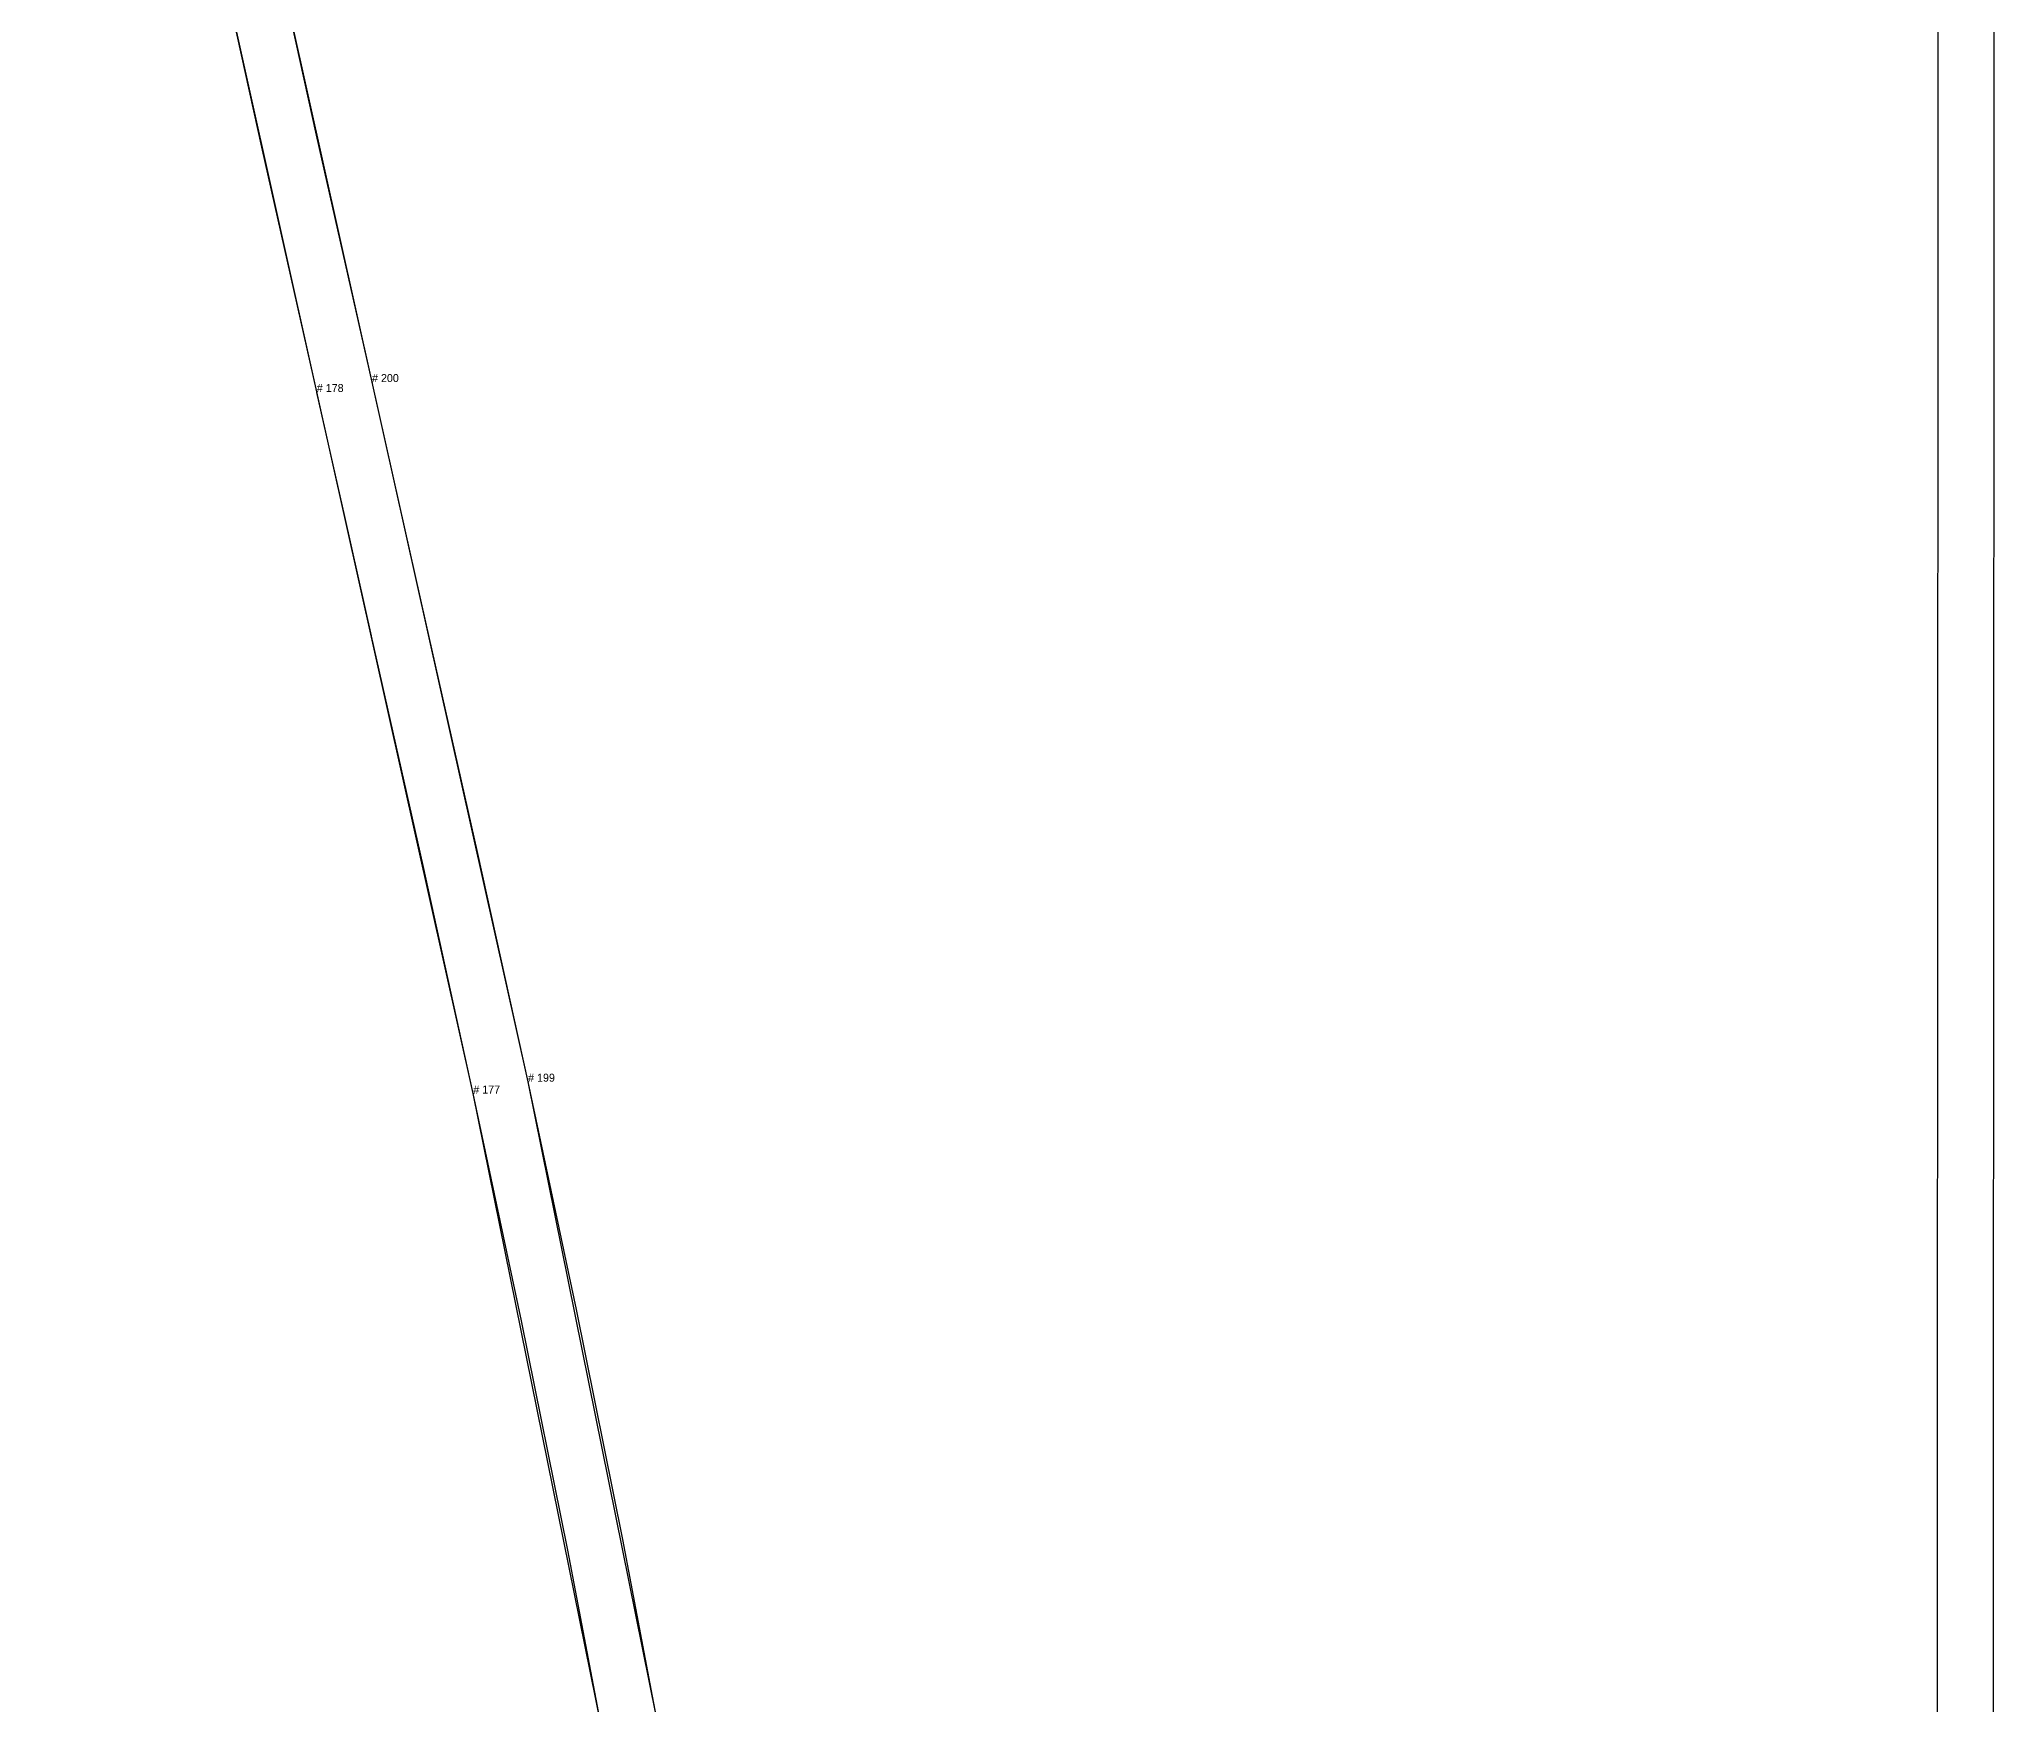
# Model space of a CAD drawing. Extents: x 0 to 1211, y -69 to 1226.
# Drawn here: x 902 to 1146.3, y 810 to 1018.1 of the extents above; entities that cross this region are included whole.
import ezdxf

# ---------------------------------------------------------------- set-up
doc = ezdxf.new("R2010")
doc.units = 0

# ---------------------------------------------------------------- blocks, each defined once
blk = doc.blocks.new('piece_Detail_s500-120_M')
at = {"layer": '1'}
blk.add_lwpolyline([(1146, 603.8), (1000.1, 603.8), (994.27, 659.28), (987.48, 712.87), (980.2, 761.29), (972.18, 807.39), (956.21, 886.38), (936.66, 974.05), (922.62, 1037.22), (909.51, 1099.49), (901.96, 1137.11), (913.46, 1136.41), (919.4, 1136.9), (941.94, 1143.04), (971.1, 1155.35), (1000.12, 1167.8), (1026.05, 1180.17), (1055.1, 1193.53), (1067.82, 1199.78), (1087.92, 1208.44), (1093.05, 1210.62), (1110.24, 1216.22), (1138.7, 1223.5), (1146.33, 1225.29)], close=True, dxfattribs=at)
at = {"layer": '14'}
blk.add_lwpolyline([(1139.01, 610.8), (1006.45, 610.8), (1001.23, 660.08), (994.41, 713.83), (987.06, 762.7), (979.06, 808.66), (963.06, 887.86), (943.56, 975.29), (929.46, 1038.7), (916.42, 1100.66), (910.61, 1129.51), (916.61, 1129.54), (925.48, 1130.87), (951.2, 1139.07), (973.87, 1148.92), (1002.96, 1161.4), (1029.05, 1173.85), (1058.08, 1187.19), (1070.8, 1193.45), (1088.86, 1201.24), (1095.67, 1204.13), (1112.17, 1209.49), (1139.32, 1216.45)], close=True, dxfattribs=at)
at = {"layer": '3'}
for p in [(943.56, 975.29), (936.66, 974.05), (963.06, 887.86), (956.21, 886.38)]:
    blk.add_point(p, dxfattribs=at)
at = {"layer": '84'}
for points in [[(972.18, 807.39), (968.02, 829.33), (962.24, 857.99), (956.21, 886.38), (949.96, 914.87), (943.51, 943.53), (943.5, 943.58), (940.16, 958.47), (936.67, 973.99), (936.67, 974.02), (936.66, 974.05), (929.79, 1004.63), (922.62, 1037.22)], [(1146.33, 1225.29), (1146, 603.8)]]:
    blk.add_lwpolyline(points, dxfattribs=at)
at = {"layer": '87'}
for points in [[(979.06, 808.66), (974.89, 830.67), (969.09, 859.41), (963.06, 887.86), (956.79, 916.38), (950.3, 945.29), (946.99, 960), (943.56, 975.26), (943.56, 975.29), (936.62, 1006.14), (929.46, 1038.7)], [(1139.32, 1216.45), (1139.01, 610.8)]]:
    blk.add_lwpolyline(points, dxfattribs=at)
at = {"layer": '1'}
for s, p in [('# 178', (936.66, 974.05)), ('# 177', (956.21, 886.38))]:
    blk.add_text(s, height=1, dxfattribs=at).set_placement(p)
at = {"layer": '14'}
for s, p in [('# 200', (943.56, 975.29)), ('# 199', (963.06, 887.86))]:
    blk.add_text(s, height=1, dxfattribs=at).set_placement(p)

msp = doc.modelspace()

# ---------------------------------------------------------------- block references
at = {"layer": '1'}
msp.add_blockref('piece_Detail_s500-120_M', (0, 0), dxfattribs=at)

doc.saveas('drawing.dxf')
